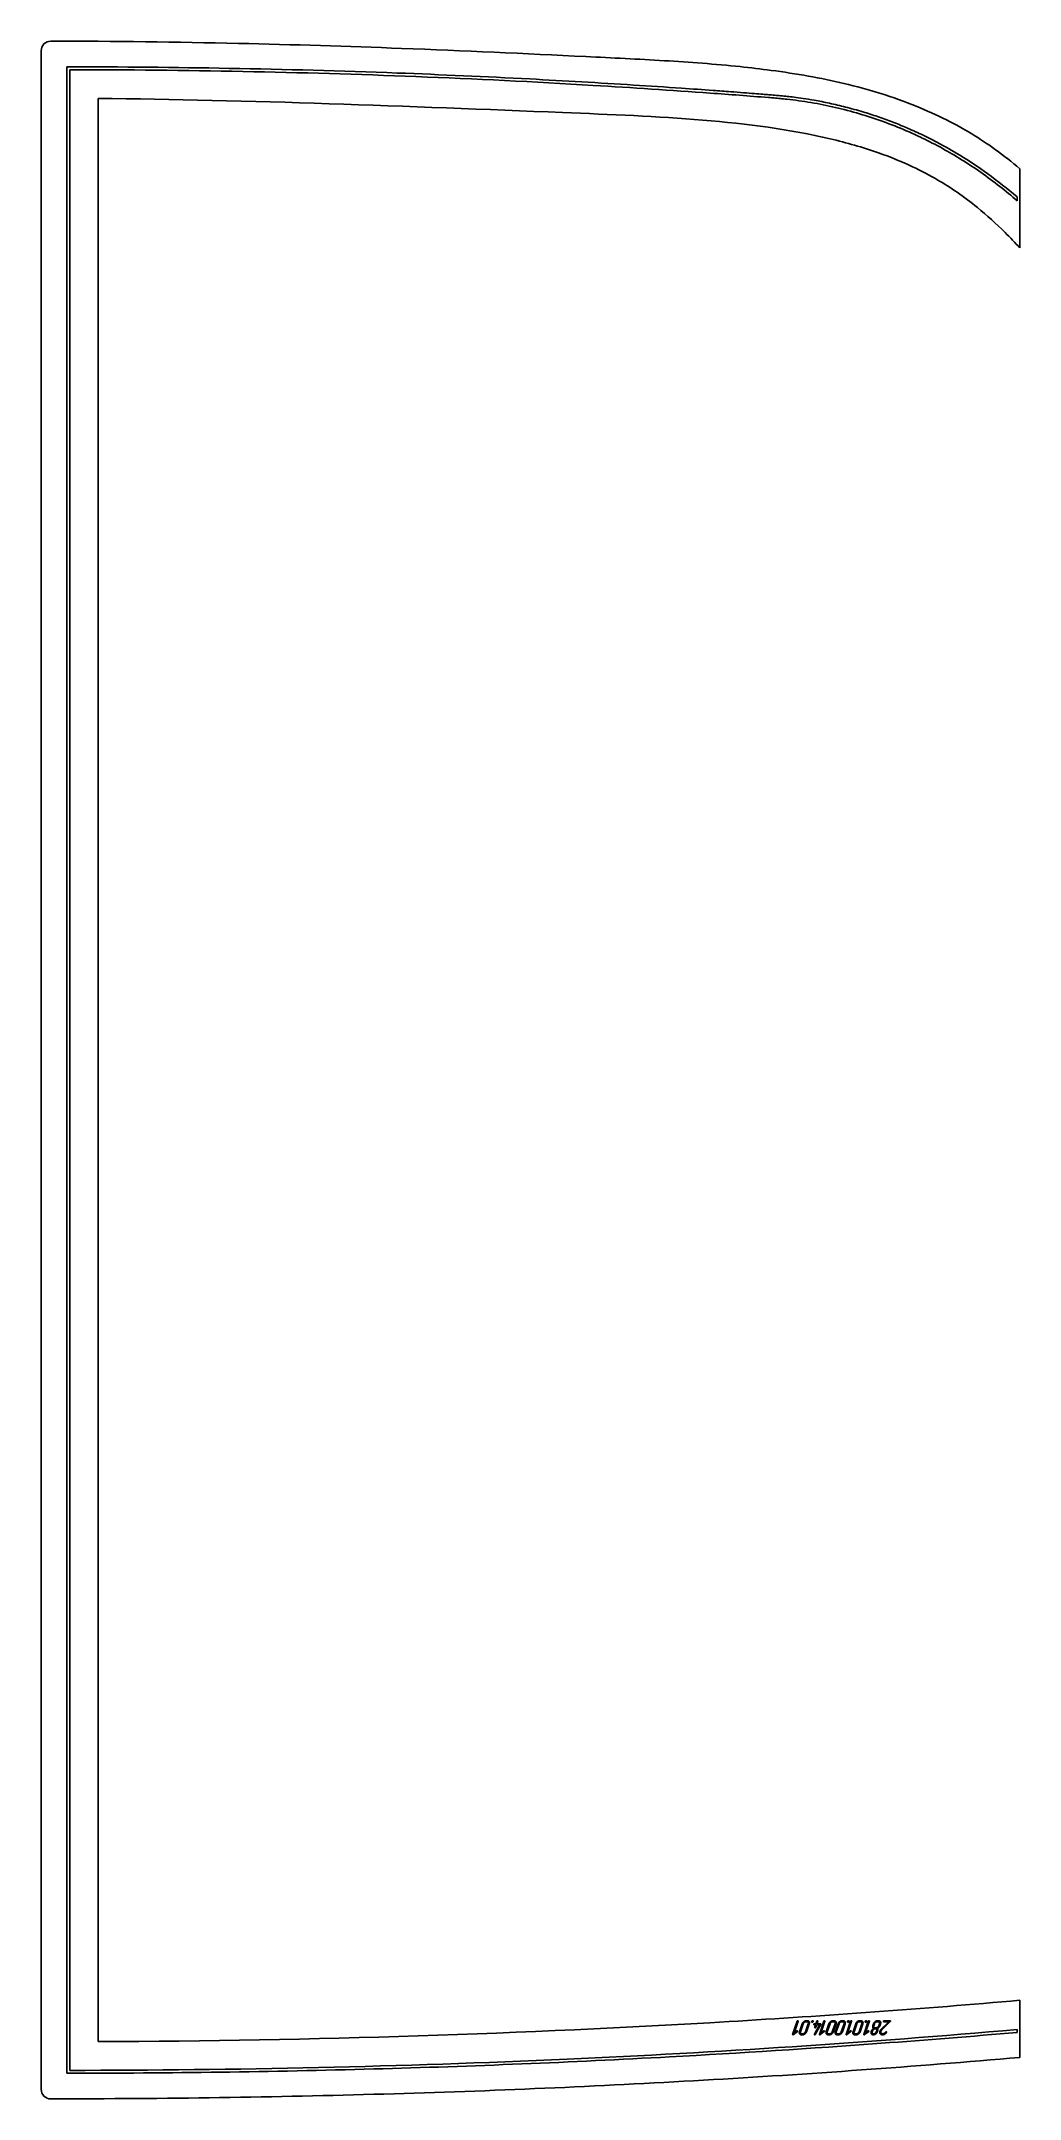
# Model space of a CAD drawing. Header units: millimetres. Extents: x 391 to 1421, y 126 to 2292.
import ezdxf

# ---------------------------------------------------------------- set-up
doc = ezdxf.new("R2010")
doc.units = ezdxf.units.MM
doc.linetypes.add('K5LT_BASIC', pattern=[0])
doc.layers.add('Engraving', color=7, linetype='Continuous')

msp = doc.modelspace()

# ---------------------------------------------------------------- linework, layer by layer
at = {"color": 150, "linetype": 'K5LT_BASIC', "lineweight": 25, "true_color": 0x0080ff}
for p, q in [((390.8, 2281.6), (390.8, 136.3)), ((450.8, 2231.3), (450.8, 186.5)), ((1420.8, 2157.3), (1420.8, 2125)), ((1420.8, 2125), (1420.8, 2121)), ((1420.8, 2121), (1420.8, 2074)), ((1420.8, 230), (1420.8, 199.5)), ((1420.8, 199.5), (1420.8, 196.5)), ((1420.8, 196.5), (1420.8, 169.9))]:
    msp.add_line(p, q, dxfattribs=at)
for centre, start, end in [((400.8, 2281.6), 89.9576, 180), ((400.8, 136.3), 180, 270.0549)]:
    msp.add_arc(centre, 10, start, end, dxfattribs=at)
for points, knots in [([(1420.8, 2157.3), (1412.4, 2164.5), (1395.9, 2177.5), (1370, 2194.6), (1342.3, 2209.9), (1310.5, 2224.2), (1274.5, 2237), (1236.6, 2247.3), (1198, 2255.2), (1161.4, 2260.8), (1111.2, 2266.7), (1046, 2271.4), (927.5, 2277.2), (779.4, 2284.1), (592.6, 2289.9), (467.9, 2291.6), (400.8, 2291.6)], [-973.880944, -973.880944, -973.880944, -973.880944, -942.772071, -914.536112, -885.328211, -851.666252, -813.729621, -775.284882, -739.180102, -702.36298, -671.92498, -598.981487, -524.065031, -349.756781, -198.619217, -30.119811, -30.119811, -30.119811, -30.119811]), ([(450.8, 2231.3), (607.3, 2229.9), (887.7, 2218.5), (1157.8, 2207.8), (1268.5, 2176.2), (1305.7, 2161.1), (1333, 2146.8), (1355.5, 2132.5), (1379.2, 2114.6), (1401.2, 2094.6), (1415.7, 2079.6), (1420.8, 2074)], [0, 0, 0, 0, 4.237964, 6.913898, 7.476855, 7.905379, 8.243511, 8.515483, 8.809299, 9.227328, 9.460739, 9.460739, 9.460739, 9.460739]), ([(1420.8, 230), (1319.1, 221.2), (1002.9, 198.1), (679.5, 187.6), (450.8, 186.5)], [1.550057, 1.550057, 1.550057, 1.550057, 2.016538, 3, 3, 3, 3])]:
    msp.add_open_spline(points, degree=3, knots=knots, dxfattribs=at)
msp.add_open_spline([(400.8, 126.3), (521.3, 126.4), (753.9, 129.8), (1088.4, 144.4), (1309.2, 160.3), (1420.8, 169.9)], degree=3, dxfattribs=at)
at = {"layer": 'Engraving', "color": 150, "linetype": 'K5LT_BASIC', "lineweight": 25, "true_color": 0x0080ff}
for p, q in [((417.8, 2264.6), (417.8, 153.3)), ((420.8, 156.3), (420.8, 2261.6)), ((1417.8, 2127.7), (1417.8, 2123.7)), ((1186.3, 208), (1181.6, 194.2)), ((1182.4, 193.9), (1186.7, 197.1)), ((1183.1, 195.5), (1187.4, 208)), ((1186.2, 197.8), (1183.1, 195.5)), ((1191.8, 205.4), (1188.9, 196.9)), ((1192.8, 205.4), (1189.9, 196.9)), ((1195.2, 196.9), (1198.1, 205.4)), ((1196.7, 207.5), (1195.7, 207.5)), ((1197.1, 208.5), (1196, 208.5)), ((1196.3, 196.9), (1199.2, 205.4)), ((1204.2, 204.3), (1205.8, 204.3)), ((1206.2, 205.4), (1204.6, 205.4)), ((1210, 204.3), (1204.6, 194.4)), ((1205.8, 204.3), (1204.9, 201.6)), ((1205.5, 194.1), (1211.3, 204.7)), ((1206, 201.6), (1206.9, 204.3)), ((1207.1, 208), (1206.2, 205.4)), ((1206.9, 204.3), (1210, 204.3)), ((1207.3, 205.4), (1208.2, 208)), ((1211, 205.4), (1207.3, 205.4)), ((1214.5, 208), (1209.8, 194.2)), ((1210.6, 193.9), (1214.8, 197.1)), ((1211.3, 195.5), (1215.6, 208)), ((1211.3, 204.7), (1211.3, 204.9)), ((1214.4, 197.8), (1211.3, 195.5)), ((1219.9, 205.4), (1217.1, 196.9)), ((1221, 205.4), (1218.1, 196.9)), ((1223.4, 196.9), (1226.3, 205.4)), ((1224.9, 207.5), (1223.8, 207.5)), ((1225.3, 208.5), (1224.2, 208.5)), ((1224.5, 196.9), (1227.4, 205.4)), ((1229.5, 205.4), (1226.6, 196.9)), ((1230.5, 205.4), (1227.6, 196.9)), ((1232.9, 196.9), (1235.8, 205.4)), ((1234.4, 207.5), (1233.4, 207.5)), ((1234.8, 208.5), (1233.7, 208.5)), ((1234, 196.9), (1236.9, 205.4)), ((1242.7, 208), (1238, 194.2)), ((1238.8, 193.9), (1243, 197.1)), ((1239.5, 195.5), (1243.7, 208)), ((1242.5, 197.8), (1239.5, 195.5)), ((1248.1, 205.4), (1245.2, 196.9)), ((1249.2, 205.4), (1246.3, 196.9)), ((1251.6, 196.9), (1254.5, 205.4)), ((1253.1, 207.5), (1252, 207.5)), ((1253.4, 208.5), (1252.4, 208.5)), ((1252.7, 196.9), (1255.5, 205.4)), ((1261.3, 208), (1256.7, 194.2)), ((1257.4, 193.9), (1261.7, 197.1)), ((1258.1, 195.5), (1262.4, 208)), ((1261.2, 197.8), (1258.1, 195.5)), ((1264.3, 196.6), (1264.2, 196.2)), ((1264.2, 196.2), (1264.2, 195.7)), ((1264.4, 196.9), (1264.3, 196.6)), ((1264.8, 198), (1264.4, 196.9)), ((1265.8, 198), (1265.5, 196.9)), ((1266.8, 205.4), (1266.1, 203.2)), ((1267.8, 205.4), (1267.1, 203.3)), ((1268.5, 201.1), (1269.6, 201.1)), ((1269.7, 196.9), (1270.1, 198)), ((1271.7, 207.5), (1270.7, 207.5)), ((1270.8, 196.9), (1271.1, 198)), ((1272.1, 208.5), (1271, 208.5)), ((1272.4, 203.3), (1273.1, 205.4)), ((1273.5, 203.3), (1274.2, 205.4)), ((1282.9, 207.5), (1274.9, 199.5)), ((1275, 198.1), (1275.3, 198.5)), ((1275.3, 198.5), (1275.6, 198.9)), ((1275.6, 198.9), (1284.4, 207.7)), ((1277.6, 207.5), (1282.9, 207.5)), ((1284.3, 208.5), (1277.9, 208.5)), ((1280.4, 196.2), (1280.5, 196.4)), ((1417.8, 199.2), (1417.8, 196.2)), ((1191, 193.7), (1192, 193.7)), ((1191.3, 194.8), (1192.4, 194.8)), ((1204.6, 194.4), (1204.5, 194.2)), ((1204.9, 193.7), (1205.3, 193.8)), ((1219.2, 193.7), (1220.2, 193.7)), ((1219.5, 194.8), (1220.6, 194.8)), ((1228.7, 193.7), (1229.7, 193.7)), ((1229, 194.8), (1230.1, 194.8)), ((1247.3, 193.7), (1248.4, 193.7)), ((1247.7, 194.8), (1248.8, 194.8)), ((1266.5, 193.7), (1266.9, 193.7)), ((1266.9, 193.7), (1267.2, 193.8)), ((1267.2, 193.8), (1267.8, 193.9))]:
    msp.add_line(p, q, dxfattribs=at)
for points, knots in [([(1417.8, 2127.7), (1407.9, 2136.2), (1388.4, 2151.7), (1360, 2170.6), (1336.2, 2184), (1317.4, 2193.5), (1301.6, 2200.6), (1286.3, 2206.8), (1271.1, 2212.3), (1254.7, 2217.6), (1237.8, 2222.3), (1220.6, 2226.3), (1205.8, 2229.3), (1193.4, 2231.3), (1183.9, 2232.6), (1176.7, 2233.4), (1171.1, 2234), (1166.8, 2234.4), (1162.9, 2234.7), (1159.7, 2235), (1155.4, 2235.3), (1149.5, 2235.8), (1140.6, 2236.5), (1129.4, 2237.4), (1114.9, 2238.5), (1093.1, 2240.1), (1059.1, 2242.5), (994.7, 2246.8), (895, 2252.6), (753.1, 2259), (590.7, 2263.5), (474.8, 2264.6), (417.8, 2264.6)], [20.514298, 20.514298, 20.514298, 20.514298, 20.897955, 21.243656, 21.512486, 21.694221, 21.862796, 22.018213, 22.177876, 22.335887, 22.521923, 22.690677, 22.851181, 22.969361, 23.064205, 23.135518, 23.181932, 23.22741, 23.261237, 23.292006, 23.316613, 23.375084, 23.453837, 23.558852, 23.683076, 23.849797, 24.152199, 24.611114, 25.604952, 26.871251, 28.475661, 30.027231, 30.027231, 30.027231, 30.027231]), ([(420.8, 2261.6), (542.3, 2261.5), (726, 2257.9), (950.7, 2246.8), (1064, 2239.2), (1125.7, 2234.7), (1147.9, 2232.9), (1162.6, 2231.8), (1168.8, 2231.2), (1177.6, 2230.3), (1192.5, 2228.5), (1213.7, 2224.9), (1239.3, 2219), (1264.5, 2211.5), (1289.1, 2202.6), (1306.9, 2195), (1330.6, 2183.7), (1360.5, 2167.3), (1393.3, 2144.3), (1411.9, 2128.8), (1417.8, 2123.7)], [0, 0, 0, 0, 3.30883, 5.002664, 6.122875, 6.402928, 6.68298, 6.734639, 6.798828, 6.863017, 6.991394, 7.248149, 7.5058, 7.763452, 8.021104, 8.278755, 8.331755, 8.797676, 9.280364, 9.511351, 9.511351, 9.511351, 9.511351]), ([(417.8, 153.3), (525.5, 153.3), (737.1, 156.2), (1022.9, 167.9), (1248.4, 182.4), (1370.2, 192.1), (1417.8, 196.2)], [-0.00859, -0.00859, -0.00859, -0.00859, 0.916939, 1.809232, 2.448408, 2.859072, 2.859072, 2.859072, 2.859072]), ([(1417.8, 199.2), (1260.2, 185.6), (928.2, 163.8), (595.4, 156.3), (420.8, 156.3)], [3.140187, 3.140187, 3.140187, 3.140187, 4.5, 6, 6, 6, 6])]:
    msp.add_open_spline(points, degree=3, knots=knots, dxfattribs=at)
for points in [[(1186.6, 198), (1186.4, 198), (1186.2, 197.8)], [(1186.6, 208.4), (1186.4, 208.3), (1186.3, 208)], [(1187, 208.5), (1186.8, 208.5), (1186.6, 208.4)], [(1186.9, 197.8), (1186.8, 198), (1186.6, 198)], [(1186.7, 197.1), (1186.9, 197.3), (1186.9, 197.4)], [(1186.9, 197.4), (1187, 197.6), (1186.9, 197.8)], [(1187.4, 208.4), (1187.1, 208.5), (1187, 208.5)], [(1187.4, 208), (1187.5, 208.3), (1187.4, 208.4)], [(1188.9, 196.9), (1188.4, 195.6), (1189.1, 194.6)], [(1189.9, 196.9), (1189.6, 196), (1190.1, 195.4)], [(1190.1, 195.4), (1190.5, 194.8), (1191.3, 194.8)], [(1193.5, 207.6), (1192.2, 206.7), (1191.8, 205.4)], [(1192.4, 194.8), (1193.3, 194.8), (1194.1, 195.4)], [(1194, 206.9), (1193.1, 206.3), (1192.8, 205.4)], [(1196, 208.5), (1194.7, 208.5), (1193.5, 207.6)], [(1195.7, 207.5), (1194.8, 207.5), (1194, 206.9)], [(1194.1, 195.4), (1194.9, 196), (1195.2, 196.9)], [(1194.6, 194.7), (1195.9, 195.6), (1196.3, 196.9)], [(1198, 206.9), (1197.6, 207.5), (1196.7, 207.5)], [(1199, 207.6), (1198.3, 208.5), (1197.1, 208.5)], [(1198.1, 205.4), (1198.4, 206.2), (1198, 206.9)], [(1199.2, 205.4), (1199.6, 206.7), (1199, 207.6)], [(1202.1, 208.3), (1201.8, 208), (1201.7, 207.8)], [(1201.7, 207.8), (1201.6, 207.5), (1201.8, 207.2)], [(1201.8, 207.2), (1202, 207), (1202.2, 207)], [(1202.8, 208.5), (1202.4, 208.5), (1202.1, 208.3)], [(1202.2, 207), (1202.6, 207), (1202.9, 207.3)], [(1203.3, 208.3), (1203.1, 208.5), (1202.8, 208.5)], [(1202.9, 207.3), (1203.2, 207.6), (1203.3, 207.8)], [(1203.3, 207.8), (1203.4, 208.1), (1203.3, 208.3)], [(1204.1, 205.2), (1203.9, 205), (1203.9, 204.8)], [(1203.9, 204.8), (1203.8, 204.6), (1203.9, 204.5)], [(1203.9, 204.5), (1204, 204.3), (1204.2, 204.3)], [(1204.6, 205.4), (1204.3, 205.4), (1204.1, 205.2)], [(1204.9, 201.6), (1204.8, 201.4), (1205, 201.3)], [(1205, 201.3), (1205.1, 201.1), (1205.3, 201.1)], [(1205.3, 201.1), (1205.5, 201.1), (1205.7, 201.3)], [(1205.7, 201.3), (1205.9, 201.5), (1206, 201.6)], [(1207.4, 208.4), (1207.2, 208.3), (1207.1, 208)], [(1207.8, 208.5), (1207.6, 208.5), (1207.4, 208.4)], [(1208.1, 208.4), (1207.9, 208.5), (1207.8, 208.5)], [(1208.2, 208), (1208.2, 208.3), (1208.1, 208.4)], [(1211.3, 205.2), (1211.2, 205.4), (1211, 205.4)], [(1211.3, 204.9), (1211.4, 205.1), (1211.3, 205.2)], [(1214.8, 198), (1214.6, 198), (1214.4, 197.8)], [(1214.8, 208.4), (1214.6, 208.3), (1214.5, 208)], [(1215.2, 208.5), (1215, 208.5), (1214.8, 208.4)], [(1215.1, 197.8), (1215, 198), (1214.8, 198)], [(1214.8, 197.1), (1215.1, 197.3), (1215.1, 197.4)], [(1215.1, 197.4), (1215.2, 197.6), (1215.1, 197.8)], [(1215.5, 208.4), (1215.3, 208.5), (1215.2, 208.5)], [(1215.6, 208), (1215.7, 208.3), (1215.5, 208.4)], [(1217.1, 196.9), (1216.6, 195.6), (1217.2, 194.6)], [(1218.1, 196.9), (1217.8, 196), (1218.2, 195.4)], [(1218.2, 195.4), (1218.6, 194.8), (1219.5, 194.8)], [(1221.6, 207.6), (1220.4, 206.7), (1219.9, 205.4)], [(1220.6, 194.8), (1221.5, 194.8), (1222.3, 195.4)], [(1222.1, 206.9), (1221.3, 206.3), (1221, 205.4)], [(1224.2, 208.5), (1222.9, 208.5), (1221.6, 207.6)], [(1223.8, 207.5), (1223, 207.5), (1222.1, 206.9)], [(1222.3, 195.4), (1223.1, 196), (1223.4, 196.9)], [(1222.8, 194.7), (1224, 195.6), (1224.5, 196.9)], [(1226.2, 206.9), (1225.7, 207.5), (1224.9, 207.5)], [(1227.1, 207.6), (1226.5, 208.5), (1225.3, 208.5)], [(1226.3, 205.4), (1226.6, 206.2), (1226.2, 206.9)], [(1226.6, 196.9), (1226.1, 195.6), (1226.8, 194.6)], [(1227.4, 205.4), (1227.8, 206.7), (1227.1, 207.6)], [(1227.6, 196.9), (1227.3, 196), (1227.8, 195.4)], [(1227.8, 195.4), (1228.2, 194.8), (1229, 194.8)], [(1231.2, 207.6), (1229.9, 206.7), (1229.5, 205.4)], [(1230.1, 194.8), (1231, 194.8), (1231.8, 195.4)], [(1231.7, 206.9), (1230.8, 206.3), (1230.5, 205.4)], [(1233.7, 208.5), (1232.4, 208.5), (1231.2, 207.6)], [(1233.4, 207.5), (1232.5, 207.5), (1231.7, 206.9)], [(1231.8, 195.4), (1232.6, 196), (1232.9, 196.9)], [(1232.3, 194.7), (1233.6, 195.6), (1234, 196.9)], [(1235.7, 206.9), (1235.3, 207.5), (1234.4, 207.5)], [(1236.7, 207.6), (1236, 208.5), (1234.8, 208.5)], [(1235.8, 205.4), (1236.1, 206.2), (1235.7, 206.9)], [(1236.9, 205.4), (1237.3, 206.7), (1236.7, 207.6)], [(1239.8, 208.3), (1239.5, 208), (1239.4, 207.8)], [(1239.4, 207.8), (1239.3, 207.5), (1239.5, 207.2)], [(1239.5, 207.2), (1239.7, 207), (1239.9, 207)], [(1240.5, 208.5), (1240.1, 208.5), (1239.8, 208.3)], [(1239.9, 207), (1240.3, 207), (1240.6, 207.3)], [(1241, 208.3), (1240.9, 208.5), (1240.5, 208.5)], [(1240.6, 207.3), (1240.9, 207.6), (1241, 207.8)], [(1241, 207.8), (1241.1, 208.1), (1241, 208.3)], [(1242.9, 198), (1242.7, 198), (1242.5, 197.8)], [(1243, 208.4), (1242.8, 208.3), (1242.7, 208)], [(1243.3, 197.8), (1243.2, 198), (1242.9, 198)], [(1243.4, 208.5), (1243.2, 208.5), (1243, 208.4)], [(1243, 197.1), (1243.3, 197.3), (1243.3, 197.4)], [(1243.3, 197.4), (1243.4, 197.6), (1243.3, 197.8)], [(1243.7, 208.4), (1243.5, 208.5), (1243.4, 208.5)], [(1243.7, 208), (1243.8, 208.3), (1243.7, 208.4)], [(1245.2, 196.9), (1244.8, 195.6), (1245.4, 194.6)], [(1246.3, 196.9), (1246, 196), (1246.4, 195.4)], [(1246.4, 195.4), (1246.8, 194.8), (1247.7, 194.8)], [(1249.8, 207.6), (1248.6, 206.7), (1248.1, 205.4)], [(1248.8, 194.8), (1249.6, 194.8), (1250.5, 195.4)], [(1250.3, 206.9), (1249.5, 206.3), (1249.2, 205.4)], [(1252.4, 208.5), (1251.1, 208.5), (1249.8, 207.6)], [(1252, 207.5), (1251.2, 207.5), (1250.3, 206.9)], [(1250.5, 195.4), (1251.3, 196), (1251.6, 196.9)], [(1251, 194.7), (1252.2, 195.6), (1252.7, 196.9)], [(1254.3, 206.9), (1253.9, 207.5), (1253.1, 207.5)], [(1255.3, 207.6), (1254.7, 208.5), (1253.4, 208.5)], [(1254.5, 205.4), (1254.8, 206.2), (1254.3, 206.9)], [(1255.5, 205.4), (1256, 206.7), (1255.3, 207.6)], [(1258.1, 207.8), (1258, 207.5), (1258.1, 207.2)], [(1258.5, 208.3), (1258.2, 208), (1258.1, 207.8)], [(1258.1, 207.2), (1258.3, 207), (1258.6, 207)], [(1259.1, 208.5), (1258.8, 208.5), (1258.5, 208.3)], [(1258.6, 207), (1259, 207), (1259.3, 207.3)], [(1259.6, 208.3), (1259.5, 208.5), (1259.1, 208.5)], [(1259.3, 207.3), (1259.6, 207.6), (1259.7, 207.8)], [(1259.7, 207.8), (1259.8, 208.1), (1259.6, 208.3)], [(1261.6, 198), (1261.4, 198), (1261.2, 197.8)], [(1261.6, 208.4), (1261.4, 208.3), (1261.3, 208)], [(1262, 208.5), (1261.8, 208.5), (1261.6, 208.4)], [(1261.9, 197.8), (1261.8, 198), (1261.6, 198)], [(1261.7, 197.1), (1261.9, 197.3), (1262, 197.4)], [(1262, 197.4), (1262, 197.6), (1261.9, 197.8)], [(1262.4, 208.4), (1262.1, 208.5), (1262, 208.5)], [(1262.4, 208), (1262.5, 208.3), (1262.4, 208.4)], [(1264.2, 195.7), (1264.3, 195.1), (1264.6, 194.6)], [(1265.5, 199.3), (1265.1, 198.7), (1264.8, 198)], [(1265.5, 196.9), (1265.2, 196), (1265.6, 195.4)], [(1266.8, 200.4), (1266, 199.9), (1265.5, 199.3)], [(1265.6, 195.4), (1266, 194.8), (1266.9, 194.8)], [(1267, 199.5), (1266.2, 198.9), (1265.8, 198)], [(1266.1, 203.2), (1265.8, 202.4), (1266, 201.6)], [(1266, 201.6), (1266.2, 200.8), (1266.8, 200.4)], [(1268.5, 207.6), (1267.2, 206.7), (1266.8, 205.4)], [(1266.9, 194.8), (1267.8, 194.8), (1268.6, 195.4)], [(1267.1, 203.3), (1266.8, 202.4), (1267.2, 201.8)], [(1268.7, 200.1), (1267.8, 200.1), (1267, 199.5)], [(1267.2, 201.8), (1267.6, 201.1), (1268.5, 201.1)], [(1269, 206.9), (1268.1, 206.3), (1267.8, 205.4)], [(1271, 208.5), (1269.7, 208.5), (1268.5, 207.6)], [(1268.6, 195.4), (1269.4, 196), (1269.7, 196.9)], [(1270, 199.5), (1269.6, 200.1), (1268.7, 200.1)], [(1270.7, 207.5), (1269.8, 207.5), (1269, 206.9)], [(1269.1, 194.6), (1270.4, 195.6), (1270.8, 196.9)], [(1269.6, 201.1), (1270.5, 201.1), (1271.3, 201.8)], [(1270.1, 198), (1270.4, 198.8), (1270, 199.5)], [(1270.8, 200.4), (1271.8, 201), (1272.5, 201.7)], [(1271.3, 199.3), (1271.2, 200), (1270.8, 200.4)], [(1271.1, 198), (1271.4, 198.7), (1271.3, 199.3)], [(1271.3, 201.8), (1272.1, 202.4), (1272.4, 203.3)], [(1273, 206.9), (1272.6, 207.5), (1271.7, 207.5)], [(1274, 207.6), (1273.3, 208.5), (1272.1, 208.5)], [(1272.5, 201.7), (1273.2, 202.4), (1273.5, 203.3)], [(1273.1, 205.4), (1273.4, 206.2), (1273, 206.9)], [(1273.5, 197.3), (1273, 195.8), (1273.9, 194.7)], [(1274, 198.4), (1273.7, 197.9), (1273.5, 197.3)], [(1274.2, 205.4), (1274.6, 206.7), (1274, 207.6)], [(1274.9, 199.5), (1274.3, 198.9), (1274, 198.4)], [(1274.8, 195.5), (1274.2, 196.3), (1274.6, 197.3)], [(1274.6, 197.3), (1274.7, 197.8), (1275, 198.1)], [(1275.6, 195), (1275.1, 195.2), (1274.8, 195.5)], [(1276.5, 194.8), (1276, 194.8), (1275.6, 195)], [(1278, 195.2), (1277.3, 194.8), (1276.5, 194.8)], [(1277.5, 208.4), (1277.3, 208.2), (1277.2, 208)], [(1277.2, 208), (1277.2, 207.8), (1277.3, 207.7)], [(1277.3, 207.7), (1277.4, 207.5), (1277.6, 207.5)], [(1277.9, 208.5), (1277.7, 208.5), (1277.5, 208.4)], [(1279.5, 196.6), (1278.8, 195.6), (1278, 195.2)], [(1278.4, 194.3), (1279.5, 194.9), (1280.4, 196.2)], [(1279.8, 196.8), (1279.7, 196.8), (1279.5, 196.6)], [(1280.1, 196.9), (1279.9, 196.9), (1279.8, 196.8)], [(1280.5, 196.8), (1280.3, 196.9), (1280.1, 196.9)], [(1280.5, 196.4), (1280.6, 196.7), (1280.5, 196.8)], [(1284.6, 208.4), (1284.5, 208.5), (1284.3, 208.5)], [(1284.4, 207.7), (1284.5, 207.8), (1284.6, 208)], [(1284.6, 208), (1284.7, 208.2), (1284.6, 208.4)], [(1181.6, 194.2), (1181.6, 194), (1181.7, 193.9)], [(1181.7, 193.9), (1181.8, 193.7), (1182, 193.7)], [(1182, 193.7), (1182.2, 193.7), (1182.4, 193.9)], [(1189.1, 194.6), (1189.7, 193.7), (1191, 193.7)], [(1192, 193.7), (1193.4, 193.7), (1194.6, 194.7)], [(1204.5, 194.2), (1204.4, 194), (1204.6, 193.9)], [(1204.6, 193.9), (1204.7, 193.7), (1204.9, 193.7)], [(1205.3, 193.8), (1205.4, 193.9), (1205.5, 194.1)], [(1209.8, 194.2), (1209.7, 194), (1209.9, 193.9)], [(1209.9, 193.9), (1210, 193.7), (1210.2, 193.7)], [(1210.2, 193.7), (1210.4, 193.7), (1210.6, 193.9)], [(1217.2, 194.6), (1217.9, 193.7), (1219.2, 193.7)], [(1220.2, 193.7), (1221.6, 193.7), (1222.8, 194.7)], [(1226.8, 194.6), (1227.4, 193.7), (1228.7, 193.7)], [(1229.7, 193.7), (1231.1, 193.7), (1232.3, 194.7)], [(1238, 194.2), (1237.9, 194), (1238, 193.9)], [(1238, 193.9), (1238.2, 193.7), (1238.4, 193.7)], [(1238.4, 193.7), (1238.6, 193.7), (1238.8, 193.9)], [(1245.4, 194.6), (1246, 193.7), (1247.3, 193.7)], [(1248.4, 193.7), (1249.7, 193.7), (1251, 194.7)], [(1256.7, 194.2), (1256.6, 194), (1256.7, 193.9)], [(1256.7, 193.9), (1256.8, 193.7), (1257, 193.7)], [(1257, 193.7), (1257.2, 193.7), (1257.4, 193.9)], [(1264.6, 194.6), (1265.2, 193.7), (1266.5, 193.7)], [(1267.8, 193.9), (1268.5, 194.2), (1269.1, 194.6)], [(1273.9, 194.7), (1274.7, 193.7), (1276.2, 193.7)], [(1276.2, 193.7), (1277.3, 193.7), (1278.4, 194.3)]]:
    msp.add_open_spline(points, degree=2, dxfattribs=at)

doc.saveas('drawing.dxf')
